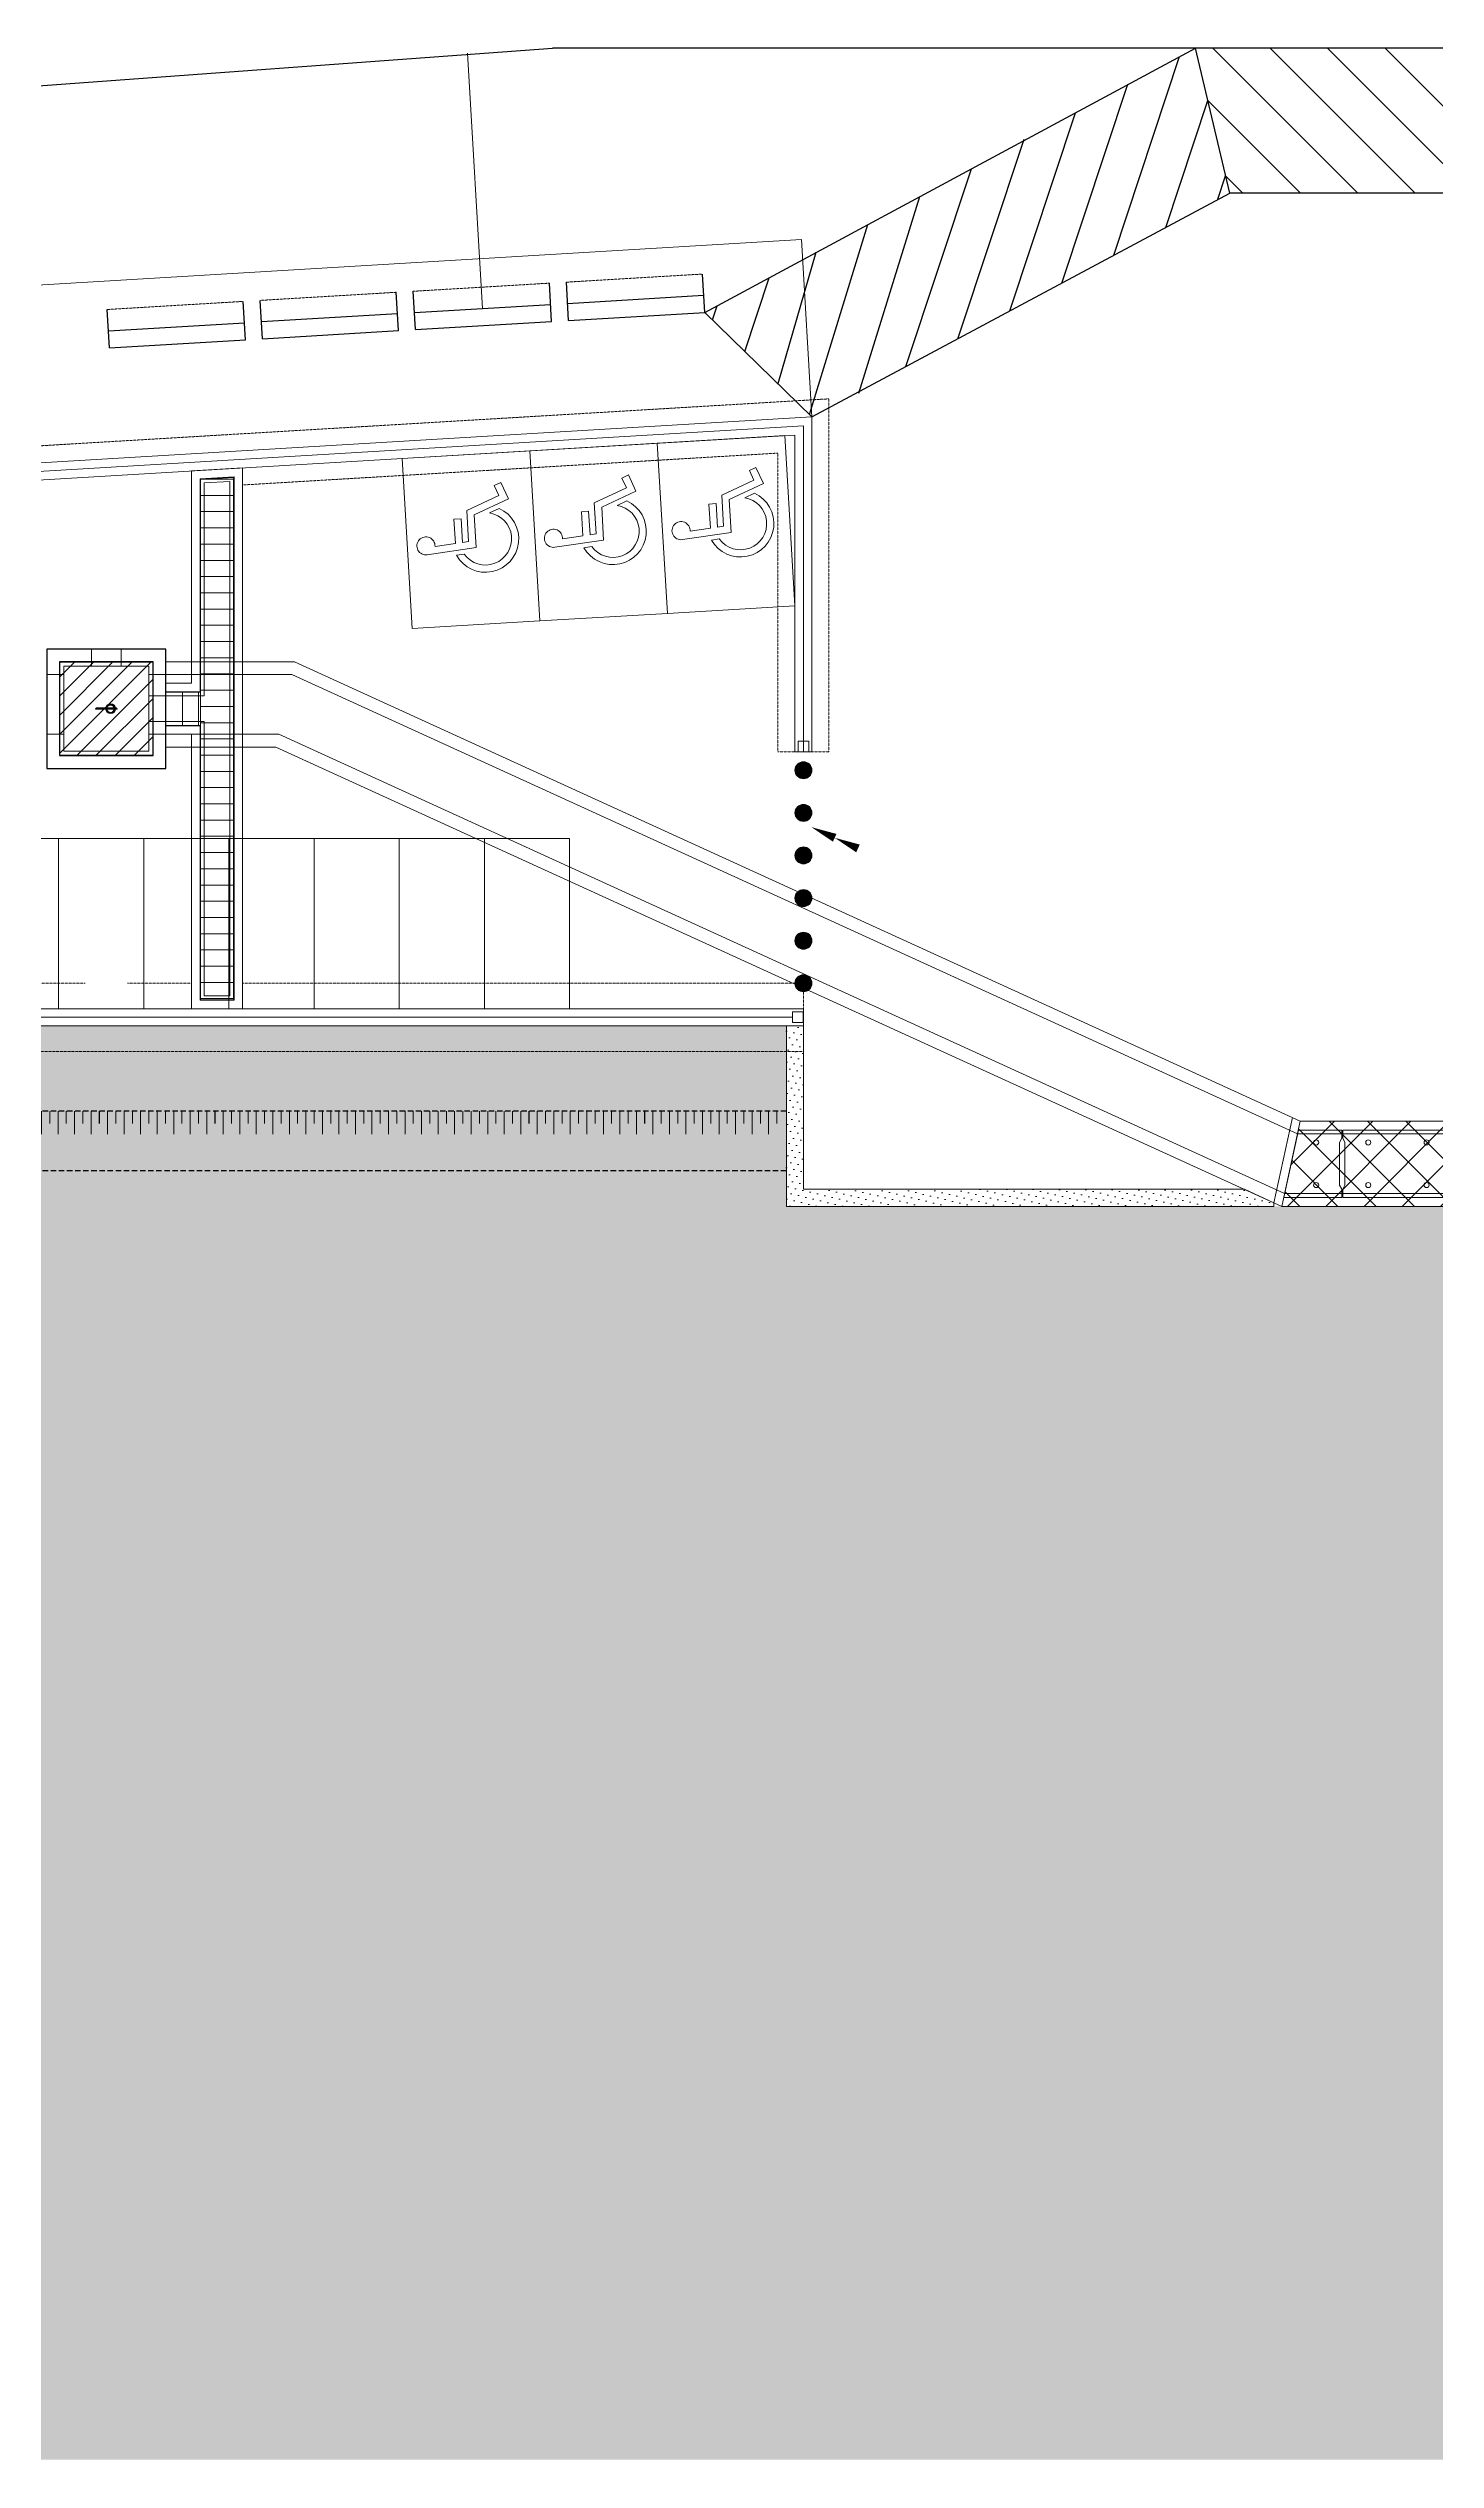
# Model space of a CAD drawing. Header units: millimetres. Extents: x -223101 to 128452, y -22249 to 35606.
# Drawn here: x -89432 to -73142, y -22249 to 6050 of the extents above; entities that cross this region are included whole.
import ezdxf

# ---------------------------------------------------------------- set-up
doc = ezdxf.new("R2010")
doc.units = ezdxf.units.MM
for name, pattern in [('DASHDOT', [1, 0.5, -0.25, 0, -0.25]), ('DASHED', [19.049999999999997, 12.7, -6.349999999999999]), ('DASHED2', [0.375, 0.25, -0.125])]:
    doc.linetypes.add(name, pattern=pattern)
doc.layers.get('Defpoints').update_dxf_attribs({"color": 6})
for name, color, linetype in [('0-MEP VIA HE', 4, 'Continuous'), ('00-Mepduong', 21, 'Continuous'), ('4', 4, 'DASHED'), ('8', 8, 'Continuous'), ('Layer1', 113, 'Continuous')]:
    doc.layers.add(name, color=color, linetype=linetype)
for name, color, linetype, lineweight in [('1', 1, 'Continuous', 18), ('1.Fence Wall', 2, 'Continuous', 15), ('3', 3, 'DASHDOT', 13), ('3.Curb', 6, 'Continuous', 15), ('7', 7, 'Continuous', 15), ('ANGLE', 6, 'Continuous', 9), ('ARC_DIM 250', 255, 'Continuous', 5), ('ARC_HATCH', 8, 'Continuous', 0), ('BOLLARD', 221, 'Continuous', 5), ('Foundation', 3, 'DASHED2', 9), ('hatch', 8, 'Continuous', 9), ('L1-DRAINAGE-LONG_DITCH', 12, 'Continuous', 9), ('TAN CANG-profile- REVISE1$0$8', 17, 'Continuous', 0), ('Trench', 30, 'Continuous', 15), ('trench cover', 74, 'Continuous', 0)]:
    doc.layers.add(name, color=color, linetype=linetype, lineweight=lineweight)
doc.layers.add('ARC-PAKING-AR', color=9, linetype='Continuous', lineweight=0, true_color=0x808080)
doc.styles.add('Metro-Text', font='arial.ttf')
doc.dimstyles.new('A3-250', dxfattribs={"dimscale": 0.25, "dimtxt": 1.6, "dimasz": 1.2, "dimexe": 0.5, "dimexo": 1, "dimgap": 0.5, "dimtad": 3, "dimdec": 0, "dimlfac": 1000, "dimdsep": 46, "dimtxsty": 'Metro-Text', "dimcen": 0, "dimclrd": 256, "dimclre": 256, "dimclrt": 2, "dimazin": 0, "dimtfac": 1, "dimtdec": 0, "dimtix": 1, "dimtmove": 2, "dimatfit": 3, "dimfxl": 6, "dimtfill": 1, "dimtfillclr": 11, "dimtolj": 1, "dimlwd": -1, "dimlwe": -1, "dimarcsym": 2})

# ---------------------------------------------------------------- blocks, each defined once
blk = doc.blocks.new('A$C0FC06FC7')
for p, q in [((983.3851591378625, 1690.137638702552), (815.1740707966674, 3614.509923201083)), ((1125.425375327206, 3293.325162950467), (1195.55609437378, 2492.087426296464)), ((756.3563808493491, 2170.667853023886), (729.5181748617615, 2477.702902098215)), ((2142.074701869598, 2492.087426296464), (1195.55609437378, 2492.087426296464)), ((1220.176711356937, 2210.798888226534), (1241.128520776721, 1971.42617683069)), ((2142.074701869598, 2210.798888226534), (1220.176711356937, 2210.798888226534)), ((2457.89475019995, 1971.42617683069), (1241.128520776721, 1971.42617683069)), ((2142.074701869598, 2210.798888226534), (2142.074701869598, 2492.087426296464)), ((2971.183033571317, 679.6829128209793), (2457.89475019995, 1971.42617683069)), ((2266.985708642489, 1690.137638702552), (983.3851591378625, 1690.137638702552)), ((2813.648920475709, 314.4029016760469), (2266.985708642489, 1690.137638702552)), ((2460.110276266671, 695.0653822780878), (2305.938593605271, 1083.054430542077)), ((3466.865685796103, 573.9657122679346), (2813.648920475709, 314.4029016760469)), ((3362.992736771441, 835.3727743882046), (2971.183033571317, 679.6829128209793)), ((3466.865685796103, 573.9657122679346), (3362.992736771441, 835.3727743882046))]:
    blk.add_line(p, q)
for centre, radius, start, end in [((1168.526288673485, 3645.39627497227), 354.699530072429, 263.0201249035503, 184.9955775546926), ((1305.825607820618, 1305.832760517049), 1305.913429766081, 116.1872388435257, 332.1153117835303), ((1305.825607820618, 1305.832760517049), 1024.624891668825, 122.4296591420526, 347.4422065025104)]:
    blk.add_arc(centre, radius, start, end)
blk = doc.blocks.new('pk')
at = {"layer": 'ARC-PAKING-AR'}
for points in [[(-157.5120392425451, -9.744749244186096), (-158.5120392295066, -9.744579146732576), (-158.5116990306415, -7.74457917525433), (-157.5116990457755, -7.744749273289926)], [(-156.5120392588433, -9.744920927099884), (-157.5120392430108, -9.744750827085227), (-157.511699045077, -7.744750856305473), (-156.5116990592796, -7.744920955505222)], [(-155.5120392735116, -9.745092609082349), (-156.5120392586105, -9.744922509766184), (-156.5116990590468, -7.744922537589446), (-155.5116990755778, -7.745092637022026)], [(-154.5120392874815, -9.745264290249906), (-155.512039273046, -9.745094191399403), (-155.5116990746465, -7.745094220153987), (-154.5116990907118, -7.745264319353737)], [(-153.5120393016841, -9.745435971650295), (-154.5120392884128, -9.745265873498283), (-154.5116990897804, -7.745265900972299), (-153.5116991053801, -7.745436000288464)], [(-152.5120393175166, -9.74560765339993), (-153.5120393028483, -9.745437555015087), (-153.5116991046816, -7.745437583653256), (-152.5116991191171, -7.745607680873945)], [(-151.5120393319521, -9.745779335382394), (-152.5120393175166, -9.74560923606623), (-152.5116991186514, -7.745609264122322), (-151.5116991335526, -7.745779363089241)]]:
    blk.add_lwpolyline(points, close=True, dxfattribs=at)
blk = doc.blocks.new('trench thủ đức')
at = {"layer": '8'}
h = blk.add_hatch(dxfattribs=at)
h.set_pattern_fill('ANSI31', color=256, scale=50, angle=-61.0604510000087)
h.set_pattern_definition([(45.00000000000001, (102882.2054855824, -3571.675941236317), (-112.2532015133644, 112.2532015133644), [])])
edge = h.paths.add_edge_path()
edge.add_line((-544.8224966526031, -1155.010095544159), (545.1775033974347, -1155.010095544653))
edge.add_line((545.1775016784668, -1155.010096617043), (545.1775016779736, -2245.010096667081))
edge.add_line((545.1775023937225, -2245.010095782578), (-544.8224976563154, -2245.010095782085))
edge.add_line((-544.8224966526031, -2245.010096080601), (-544.82249665211, -1155.010096030563))
h = blk.add_hatch(color=256, dxfattribs=at)
h.dxf.hatch_style = 1
edge = h.paths.add_edge_path()
edge.add_arc((-119.8224954605103, -1700.010095961392), 5.999999999999995, 0, 360)
h = blk.add_hatch(color=256, dxfattribs=at)
h.dxf.hatch_style = 1
edge = h.paths.add_edge_path()
edge.add_arc((-19.82249760627747, -1700.010095842183), 5.999999999999995, 0, 360)
h = blk.add_hatch(color=256, dxfattribs=at)
h.dxf.hatch_style = 1
edge = h.paths.add_edge_path()
edge.add_arc((50.17750334739685, -1700.010096020997), 56.99999999999996, 0, 360)
edge = h.paths.add_edge_path(flags=17)
edge.add_arc((50.17750334739685, -1700.010096020997), 42.99999999999999, 0, 360)
h = blk.add_hatch(color=256, dxfattribs=at)
h.dxf.hatch_style = 1
edge = h.paths.add_edge_path()
edge.add_arc((20.17750191688538, -1700.010096617043), 5.999999999999995, 0, 360)
h = blk.add_hatch(color=256, dxfattribs=at)
h.dxf.hatch_style = 1
edge = h.paths.add_edge_path()
edge.add_arc((20.17750191688538, -1700.010096617043), 5.999999999999995, 0, 360)
h = blk.add_hatch(color=256, dxfattribs=at)
h.dxf.hatch_style = 1
edge = h.paths.add_edge_path()
edge.add_arc((120.1775043010712, -1700.010096020997), 5.999999999999995, 0, 360)
at = {"layer": '1'}
for centre, radius in [((-119.8224954605103, -1700.010095961392), 5.999999999999995), ((-19.82249760627747, -1700.010095842183), 5.999999999999995), ((50.17750334739685, -1700.010096020997), 56.99999999999996), ((50.17750334739685, -1700.010096020997), 49.99999999999999), ((50.17750334739685, -1700.010096020997), 42.99999999999999), ((20.17750191688538, -1700.010096617043), 5.999999999999995), ((20.17750191688538, -1700.010096617043), 5.999999999999995), ((120.1775043010712, -1700.010096020997), 5.999999999999995)]:
    blk.add_circle(centre, radius, dxfattribs=at)
at = {"layer": '3'}
for p, q in [((-19.8224983215332, -1694.010096438229), (20.17750287055969, -1694.010095901787)), ((-19.82249808311462, -1706.010095901787), (20.17750239372253, -1706.010096199811))]:
    blk.add_line(p, q, dxfattribs=at)
at = {"layer": '7'}
for p, q in [((-174.822497844696, -1000.010095722973), (-174.8224971294403, -1200.010095603764)), ((175.1775035858154, -1200.010095722973), (175.1775033473969, -1000.010095961392)), ((-699.8224980831146, -1300.010095961392), (-499.8224971294403, -1300.010096080601)), ((699.8511435985565, -1300.010095305741), (499.8511438369751, -1300.010095603764)), ((699.8511447906494, -1300.010095126927), (500.1775033473969, -1300.01009542495)), ((500.1775028705597, -1550.010442681611), (700.177503824234, -1550.010442622006)), ((500.1775028705597, -1850.010441787541), (700.1775040626526, -1850.010342784226)), ((-699.8224976062775, -2000.020377464592), (-499.8224980831146, -2000.020378418267)), ((699.8511464595795, -2000.020376987755), (499.8511445522308, -2000.020376808941))]:
    blk.add_line(p, q, dxfattribs=at)
blk.add_lwpolyline([(-499.8224968910217, -2200.01009542495), (500.1775019168854, -2200.010096020997), (500.1775031089783, -1200.010095961392), (-499.8224976062775, -1200.010096259415)], close=True, dxfattribs=at)
at = {"layer": '8', "ltscale": 10}
for p, q in [((-19.8224983215332, -1694.010096438229), (-119.8224971294403, -1694.010096378624)), ((120.1775045394897, -1694.010096080601), (20.17750287055969, -1694.010095901787)), ((-19.82249808311462, -1706.010095901787), (-119.8224971294403, -1706.010095961392)), ((120.1775019168854, -1706.010095842183), (20.17750239372253, -1706.010096199811))]:
    blk.add_line(p, q, dxfattribs=at)
at = {"layer": 'L1-DRAINAGE-LONG_DITCH', "ltscale": 2}
for p, q in [((13923.76101899147, -6497.265361852944), (13706.32594799995, -7497.268715687096)), ((14016.85761594772, -6539.760900385678), (13799.42259645462, -7539.764015622437))]:
    blk.add_line(p, q, dxfattribs=at)
for points in [[(700.1775033473969, -1149.821194715798), (2208.863841772079, -1149.799582369626), (14016.8576157093, -6539.760900504887)], [(13984.24227762222, -6689.761368222535), (2176.248503923416, -1299.800049670041), (700.1775031089783, -1299.821194477379)], [(13832.03736281395, -7389.763548739254), (2024.043586969376, -1999.802229650319), (700.1775028705597, -1999.821194954216)], [(13799.42202162743, -7539.764015503228), (1991.428249359131, -2149.802697427571), (700.1775028705597, -2149.821194775403)], [(15799.85976624489, -6689.735358841717), (13984.24227666855, -6689.761368222535)], [(15799.86979365349, -7389.735358543694), (13832.03735971451, -7389.763548322022)]]:
    blk.add_lwpolyline(points, dxfattribs=at)
at = {"layer": 'L1-DRAINAGE-LONG_DITCH', "ltscale": 0.011, "flags": 128}
blk.add_lwpolyline([(14016.8576157093, -6539.760900504887), (15799.85761857033, -6539.735358662903), (15799.87194395065, -7539.735358603299), (13799.42259693146, -7539.764015741646)], dxfattribs=at)
at = {"layer": 'Layer1'}
for points in [[(-699.822496175766, -2400.010095901787), (700.1775028705597, -2400.010095961392), (700.1775031089783, -1000.010095544159), (-699.8224959373474, -1000.010096020997)], [(-549.822496175766, -2250.010096020997), (550.1775028705597, -2250.010096020997), (550.1775033473969, -1150.010096020997), (-549.8224980831146, -1150.010096438229)]]:
    blk.add_lwpolyline(points, close=True, dxfattribs=at)
at = {"layer": 'trench cover'}
blk.add_line((13994.0268805027, -6644.761227734387), (13822.25275969505, -7434.763688631356), dxfattribs=at)
for points in [[(-544.8224966526031, -2245.010096080601), (545.1775023937225, -2245.010095782578), (545.1775016784668, -1155.010096617043), (-544.8224966526031, -1155.010095544159)], [(14514.85912036896, -6644.753766484559), (14514.8604824543, -6739.753766544163), (14539.86119937897, -6789.753408499062), (14539.86836314201, -7289.753408558667), (14514.8690764904, -7339.753766126931), (14514.87043738365, -7434.753766484559), (15799.87043738365, -7434.735358841717), (15799.86907792091, -7339.735358662903), (15774.86836123466, -7289.735716588795), (15774.86119699478, -6789.735716886818), (15799.8604824543, -6739.735358722508), (15799.8591234684, -6644.735358722508)]]:
    blk.add_lwpolyline(points, close=True, dxfattribs=at)
blk.add_lwpolyline([(13994.0268805027, -6644.761227734387), (14503.13416266441, -6644.753934212029), (14503.13552308083, -6739.753934748471), (14478.13623905182, -6789.754292853177), (14478.14340138435, -7289.754292793572), (14503.1441180706, -7339.753934331238), (14503.14548039436, -7434.753934688866), (13822.25275969505, -7434.763688631356)], dxfattribs=at)
for centre in [(14203.13623833656, -6789.75823212415), (14814.86119675636, -6789.749469049275), (15499.86119794846, -6789.739655859768), (14203.14340043068, -7289.758232362568), (14814.86835980415, -7289.749468930066), (15499.86836028099, -7289.739655978978)]:
    blk.add_circle(centre, 29.99999999999993, dxfattribs=at)
blk = doc.blocks.new('bollard H')
at = {"layer": 'BOLLARD'}
h = blk.add_hatch(color=256, dxfattribs=at)
h.dxf.hatch_style = 1
h.set_gradient(color1=(128, 128, 128), tint=1, name='SPHERICAL')
edge = h.paths.add_edge_path()
edge.add_arc((0, 0), 0.09999999999999998, -7.830578339736268, 352.1694216602637)
blk.add_circle((1.164153218269348e-10, 0), 0.09999999999999998, dxfattribs=at)
blk = doc.blocks.new('*U13')
at = {"layer": 'BOLLARD', "xscale": 1000, "yscale": 1000, "zscale": 1000, "rotation": 7.830578339736208}
blk.add_blockref('bollard H', (0, 0), dxfattribs=at)
blk = doc.blocks.new('*U14')
at = {"layer": 'BOLLARD'}
for p in [(-340.6107699488219, 2476.688172417931), (-272.4886159590575, 1981.350537934345), (-204.3664619692932, 1486.012903450759), (-136.2443079795288, 990.6752689671724), (-68.12215398976439, 495.3376344835862), (0, 0)]:
    blk.add_blockref('*U13', p, dxfattribs=at)
blk = doc.blocks.new('*D26')
at = {"layer": 'ARC_DIM 250', "transparency": 16777216}
for p, q in [((-84511.25078876781, 5990.284728447319), (-84333.03902846087, 2996.183706625455)), ((-84511.01905517932, 5990.599052394268), (-84511.14383434372, 5990.591625418901)), ((-84332.77164539044, 2995.899090580053), (-84332.89642455483, 2995.891663604687))]:
    blk.add_line(p, q, dxfattribs=at)
for points in [[(-84511.20087710177, 5990.287699237482), (-84511.30070043384, 5990.281757657156), (-84511.26861350879, 5990.584198443494)], [(-84332.98911679484, 2996.186677415618), (-84333.08894012691, 2996.180735835292), (-84333.0212037199, 2995.884236629279)]]:
    blk.add_solid(points, dxfattribs=at)
at = {"layer": 'Defpoints', "color": 0, "transparency": 16777216}
for p in [(-84511.26861350947, 5990.584198443453), (-84333.0212037206, 2995.884236629237), (-84333.0212037199, 2995.884236629279)]:
    blk.add_point(p, dxfattribs=at)
at = {"layer": 'ARC_DIM 250', "color": 2, "transparency": 16777216, "insert": (-84421.81612487706, 4493.253787059315), "char_height": 0.4, "attachment_point": 5, "rotation": 273.40628093510196, "style": 'Metro-Text', "bg_fill": 3, "box_fill_scale": 1.1, "bg_fill_color": 256, "bg_fill_true_color": 13158600, "bg_fill_transparency": 0}
blk.add_mtext('\\A1;3000000', dxfattribs=at)
blk = doc.blocks.new('*U19')
at = {"layer": '1', "flags": 128}
for points in [[(0.1972853749381139, 4.880044351686375e-05), (0.1974214222710572, -0.2707675525896301)], [(0.2944278680043632, 9.760128839655935e-05), (0.2945010471179783, -0.1455720482350103)], [(0.100142881703016, -9.56458384715475e-11), (0.1002160602401598, -0.1456696495384672)]]:
    blk.add_lwpolyline(points, dxfattribs=at)
blk = doc.blocks.new('*D23')
at = {"layer": 'ARC_DIM 250', "transparency": 16777216}
for p, q in [((-80590.09067321423, 3804.352772663089), (-105732.6650843407, 2307.842664886828)), ((-80465.94484307813, 1723.652058194257), (-80589.79863019346, 3804.495376569134)), ((-105609.1181941969, 227.1063009360623), (-105732.9719813123, 2307.949619310929))]:
    blk.add_line(p, q, dxfattribs=at)
for points in [[(-80590.09364400439, 3804.402684329118), (-80590.08770242408, 3804.302860997061), (-80589.79120321805, 3804.370597404061)], [(-105732.6680551308, 2307.892576552857), (-105732.6621135505, 2307.7927532208), (-105732.9645543369, 2307.824840145856)]]:
    blk.add_solid(points, dxfattribs=at)
at = {"layer": 'Defpoints', "color": 0, "transparency": 16777216}
for p in [(-105732.9645543369, 2307.824840145856), (-80465.92998912733, 1723.402499864111), (-105609.1033402461, 226.8567426059162)]:
    blk.add_point(p, dxfattribs=at)
at = {"layer": 'ARC_DIM 250', "color": 2, "transparency": 16777216, "insert": (-93161.39744019453, 3056.426366327606), "char_height": 0.4, "attachment_point": 5, "rotation": 3.4062809338920625, "style": 'Metro-Text', "bg_fill": 3, "box_fill_scale": 1.1, "bg_fill_color": 256, "bg_fill_true_color": 13158600, "bg_fill_transparency": 0}
blk.add_mtext('\\A1;25187672', dxfattribs=at)

msp = doc.modelspace()

# ---------------------------------------------------------------- hatches: boundary and pattern name
at = {"layer": 'ARC_HATCH'}
h = msp.add_hatch(dxfattribs=at)
h.set_pattern_fill('DOTS', color=256, scale=49.99999999999998, angle=-11.08186863991495)
h.set_pattern_definition([(49.97858236009374, (-68749.99999927927, -5000.000000030966), (-35.26370510698399, 81.43684291140998), [0, -79.37499999999999])])
h.paths.add_polyline_path([(-80765.92998650565, -5421.792817156296), (-80565.92998902651, -5421.792817258043), (-80565.92998951476, -7340.394746230799), (-75388.64707794308, -7340.394747155951), (-75043.5955276097, -7497.899447746458), (-75043.5955277629, -7540.394747526036), (-80765.92998960183, -7540.394746220089)])
at = {"layer": 'hatch'}
h = msp.add_hatch(dxfattribs=at)
h.set_pattern_fill('ANSI31', color=256, scale=59.99999999999999, angle=163.9395490099724)
h.set_pattern_definition([(270.0000000099811, (-94333.71243669337, -68531.8292047315), (190.5000000000001, 3.318578478683776e-08), [])])
h.paths.add_polyline_path([(-87644.79221939889, -1505.639445679495), (-87644.79216671723, -1895.639444939326), (-88029.7439456525, -1895.642244691146), (-88029.74399791716, -1505.642245200579)])
at = {"layer": 'TAN CANG-profile- REVISE1$0$8'}
h = msp.add_hatch(dxfattribs=at)
h.set_pattern_fill('GRASS', color=256, scale=69.99999999999996, angle=-61.06045100000868)
h.set_pattern_definition([(90, (-68749.99999894237, 249297.8143142943), (-1257.2358568, 1257.235856799999), [333.3749999999998, -2181.096713599999]), (45, (-68749.99999894237, 249297.8143142943), (-1257.235856949681, 1257.235856949681), [333.3749999999997, -1444.624999999998]), (135, (-68749.99999894237, 249297.8143142943), (-1257.235856949681, -1257.235856949681), [333.3749999999999, -1444.624999999999])])
h.paths.add_polyline_path([(9582.210082958336, -9609.04084289237), (9581.942400260246, -8049.891025039833), (9581.942399949417, -8048.910782068269), (9582.210082532023, -9608.060599711956)], flags=16)
edge = h.paths.add_edge_path(flags=16)
edge.add_arc((-62772.1654053455, -13395.44649859029), 457.7904711896107, 35.00000001340073, 144.9999999770538)
edge.add_arc((-63522.16540557554, -13395.44649855723), 457.7904709457905, 35.00000000198852, 144.9999999770538)
edge.add_arc((-64272.16540525097, -13395.44649903476), 457.7904710195357, 35.00000008892122, 144.9999999380741)
edge.add_arc((-65022.16540530801, -13395.44649931462), 457.7904714703035, 35.00000006827929, 144.9999999188712)
edge.add_arc((-65772.16540548031, -13395.44649938587), 457.790471251065, 35.00000008584463, 144.9999998990944)
edge.add_arc((-66522.16540555947, -13395.44649913313), 457.7904714457218, 35.00000003930171, 144.9999999252722)
edge.add_arc((-67272.16540562513, -13395.44649791927), 457.7904704335684, 34.99999995018653, 145.0000000090587)
edge.add_arc((-68022.16540505632, -13395.44649785315), 457.79047045815, 34.99999997916411, 145.000000087592)
edge.add_arc((-68772.16540524235, -13395.4464988854), 457.7904709826631, 35.00000004545487, 144.9999999252722)
edge.add_arc((-69522.16540520603, -13395.44649884128), 457.7904710072448, 35.00000007443242, 144.9999999444751)
edge.add_arc((-70272.16540484584, -13395.44649889041), 457.790470994954, 35.00000005994366, 144.9999999578509)
edge.add_arc((-71022.16540520487, -13395.44649960962), 457.7904717387055, 35.00000010866906, 144.9999998670895)
edge.add_arc((-71772.16540524841, -13395.44649892859), 457.7904710072448, 35.00000007443242, 144.9999999706528)
edge.add_arc((-71831.58522182063, -13583.56387859432), 550.197256988907, 125.0000001812105, 234.9999997965789)
edge.add_arc((-71884.58757880807, -14409.25908536569), 457.7904706896794, 124.9999999760875, 235.0000000291224)
edge.add_arc((-71884.58757778665, -15159.25908528536), 457.7904710195357, 125.0000000889212, 234.9999999380741)
edge.add_arc((-71884.58757842111, -15909.25908516685), 457.7904708300258, 125.0000000035268, 235.0000000291224)
edge.add_arc((-71848.23352927773, -16453.08503373375), 343.3110355949394, 150.5438045187122, 260.5438042389884)
edge.add_arc((-71529.63730605121, -16529.15315887122), 457.7904710072448, 215.0000000744324, 324.9999999054954)
edge.add_arc((-70779.63730652689, -16529.15315861336), 457.7904712756468, 215.0000001148222, 324.9999998990943)
edge.add_arc((-70029.63730635436, -16529.15315854212), 457.7904717018329, 215.0000000652026, 324.9999998734905)
edge.add_arc((-69279.63730640418, -16529.15315954736), 457.7904707388428, 215.0000000340426, 325.0000000096326)
edge.add_arc((-68529.63730634691, -16529.15315926739), 457.7904709703722, 215.000000030966, 324.9999999706528)
edge.add_arc((-67779.63730611687, -16529.15315930045), 457.7904709580814, 215.0000000164773, 324.9999999834548)
edge.add_arc((-67029.63730615319, -16529.15315934457), 457.7904709457905, 215.0000000019885, 324.9999999770538)
edge.add_arc((-66279.63730615366, -16529.1531589604), 457.7904712264833, 215.0000000568671, 324.9999999316731)
edge.add_arc((-65529.63730598113, -16529.15315888915), 457.7904712264833, 215.0000000568671, 324.9999998990943)
edge.add_arc((-64779.63730634155, -16529.15315884002), 457.7904712633559, 215.0000001003334, 324.9999999188711)
edge.add_arc((-64029.63730643515, -16529.15315877972), 457.7904712633559, 215.0000001003334, 324.9999999252722)
edge.add_arc((-63279.6373058235, -16529.15315901046), 457.7904714211401, 215.0000000103241, 324.9999999252722)
edge.add_arc((-62529.63730624143, -16529.15315885691), 457.7904710441174, 215.0000001178988, 324.9999999642519)
edge.add_arc((-61779.63730583817, -16529.15315920301), 457.7904709334996, 214.9999999874997, 324.999999950876)
edge.add_arc((-61093.98608679662, -16517.80673279532), 414.1722791135836, 221.4050185510077, 331.4050184445036)
edge.add_arc((-60992.91034038679, -16341.03577941621), 457.7904712264833, -54.99999994313293, 54.99999992527216)
edge.add_arc((-60992.91033981007, -15591.0357794303), 457.7904708300258, -54.9999999964732, 55.00000000294467)
edge.add_arc((-60992.91033906012, -14841.03577975731), 457.7904700862743, -55.0000000451986, 55.00000014577462)
edge.add_arc((-60992.91034084477, -14091.03577944264), 457.7904712019016, -54.9999999721105, 54.99999989938134)
edge.add_arc((-61017.91796177637, -13482.86104993371), 370.237551837182, -39.03519298349944, 70.96480698315466)
edge.add_arc((-61272.16540547565, -13395.44649857422), 457.7904709457905, 35.00000000198852, 144.9999999572771)
edge.add_arc((-62022.16540511523, -13395.44649862335), 457.7904709703722, 35.00000003096607, 144.9999999706528)
h.paths.add_polyline_path([(-181033.7198728618, -405.941416385991), (-180973.357038818, 826.1130989528028), (-178576.5578227319, 702.2037810798502), (-178634.3015943487, -458.7800865534809)])
h.paths.add_polyline_path([(-188122.6884418578, 1815.053821559704), (-181768.5935761539, 1815.053821559472), (-181768.5935766328, 38.35645730816759), (-188122.6884419195, 38.35645753913559)])
edge = h.paths.add_edge_path()
edge.add_line((-75471.36204096687, -7540.394745869562), (-80765.92998627992, -7540.394746026432))
edge.add_line((-80765.92998619739, -7540.394745972124), (-80765.92998623534, -5422.783928946941))
edge.add_line((-80765.92998621787, -5422.783928905381), (-170192.0802066734, -5423.72934363957))
edge.add_arc((-170192.0802063557, 2276.270657168236), 7700.000000793348, 215.1057117078572, 269.99999999710894, ccw=False)
edge.add_line((-176491.3916266115, -2151.897772473923), (-193148.1481470057, -2152.136389181833))
edge.add_line((-193148.1481471994, -2152.136389297433), (-193148.1624729036, -1152.136391445267))
edge.add_line((-193148.1624727984, -1152.136391358334), (-177084.5146319671, -1151.936932675686))
edge.add_line((-177084.5146318889, -1151.936932663259), (-177947.4292272661, 494.5548979275627))
edge.add_arc((-182981.9009971317, -2253.16660634923), 5735.492957513391, 28.62489486754856, 76.06601972943278)
edge.add_line((-181600.773067603, 3313.552814281313), (-185151.1616351289, 3319.183227151632))
edge.add_line((-185151.1616352418, 3319.183227136149), (-222508.194253788, 3272.210205121315))
edge.add_line((-222508.1942537065, 3272.2102051088), (-223091.0685439091, -22248.76742857476))
edge.add_line((-223091.0685439535, -22248.76742859068), (128452.3750591107, -22248.76742845707))
edge.add_line((128452.3750592048, -22248.76742839231), (128444.5230327307, 1853.538942233019))
edge.add_line((128444.5230326127, 1853.538942111423), (111536.7317118215, 2137.443747513986))
edge.add_line((111536.7317118136, 2137.443747586105), (91196.55545426894, 2558.080145867192))
edge.add_line((91196.55545426195, 2558.080145818531), (87479.26792757376, 1737.591924699547))
edge.add_line((87479.26792752196, 1737.591924719978), (84075.09496138815, 335.0950153165322))
edge.add_arc((74366.78739249415, 17347.03179942595), 19587.17000996846, -69.18810264442601, -60.28762548354939, ccw=False)
edge.add_arc((75175.99384484801, 15421.59318971646), 17499.99999555816, 276.9454590829592, 290.5751934544281, ccw=False)
edge.add_line((77292.17198540259, -1949.986759258085), (71480.00000059325, -1949.986758336134))
edge.add_line((71480.00000070024, -1949.986758283223), (71480.00000052934, -6107.727300236147))
edge.add_line((71480.00000055518, -6107.727300294326), (73027.48260316276, -5571.76790322602))
edge.add_line((73027.48260309955, -5571.767903238651), (86570.1881371591, -1148.103059926274))
edge.add_line((86570.18813711044, -1148.103059938294), (88400.24383394828, -1148.103059676389))
edge.add_line((88400.24383397202, -1148.103059650399), (88400.2416849715, -998.1030598066282))
edge.add_line((88400.24168504507, -998.1030598510988), (87750.20454261091, -998.0919631748984))
edge.add_line((87750.20454265119, -998.0919631323777), (87750.2045424484, 1001.922362192592))
edge.add_line((87750.20454226469, 1001.922362082405), (89750.2188671258, 1001.922362161742))
edge.add_line((89750.21886706201, 1001.922362238285), (89750.21886756469, -998.079786233895))
edge.add_line((89750.2188676087, -998.0797862863401), (89100.24168461107, -998.0797863060434))
edge.add_line((89100.24168477778, -998.0797862339532), (89100.24383381975, -1148.09303174034))
edge.add_line((89100.24383374851, -1148.093031792552), (97032.05073811451, -1155.343293368933))
edge.add_line((97032.05073813198, -1155.343293369981), (97031.10645178938, -2155.340881677897))
edge.add_line((97031.10645181348, -2155.340881586773), (86730.31385554082, -2148.126983237045))
edge.add_line((86730.3138554456, -2148.126983256778), (70267.5897305751, -7558.827850361704))
edge.add_line((70267.58973062353, -7558.827850395581), (-74768.4694053235, -7540.392139080912))
edge.add_line((-74768.46940539486, -7540.392139159725), (-75471.36204095697, -7540.394745918253))
at = {"layer": 'trench cover'}
h = msp.add_hatch(dxfattribs=at)
h.set_pattern_fill('ANSI37', color=256, scale=99.99999999999999, angle=-61.06045100000868)
h.set_pattern_definition([(45, (-68749.99999927927, -5000.000000030966), (-224.5064030267289, 224.5064030267288), []), (135, (-68749.99999927927, -5000.000000030966), (-224.5064030267289, -224.5064030267288), [])])
h.paths.add_polyline_path([(-74733.06385630893, -6540.391631735256), (-64300.10070286982, -6542.737514216802), (-64300.40457684256, -7542.737417065655), (-74950.49945058406, -7540.394746790524)])

# ---------------------------------------------------------------- linework, layer by layer
at = {"layer": '0-MEP VIA HE', "ltscale": 3}
for p, q in [((-118548.7631332549, 3495.877436012845), (-83513.03529182018, 6050.000001715787)), ((-69329.2670086181, 6050.000001614681), (-83513.03529149608, 6050.000001622539)), ((-81725.34579228482, 2950.741613122635), (-75964.54233395786, 6050.000001345645)), ((-80465.92998874572, 1723.402499666438), (-75561.57786245144, 4350.000001755194)), ((-69524.99069979822, 4350.000001605949), (-75561.57786266005, 4350.000001639826))]:
    msp.add_line(p, q, dxfattribs=at)
at = {"layer": '00-Mepduong'}
for p, q in [((-81725.34579253767, 2950.741614072584), (-81752.08290373103, 3399.94660750241)), ((-85318.9857464257, 2736.844724365277), (-85345.7228577038, 3186.049715977395)), ((-85119.33908252383, 2748.727884724271), (-85146.07619365084, 3197.93287655618)), ((-83522.16576945281, 2843.793169166776), (-83548.9028805088, 3292.99816185527)), ((-83322.51910540008, 2855.676329745445), (-83349.25621651358, 3304.881322538247)), ((-88712.97903662047, 2534.830994901713), (-88739.7161476236, 2984.035985031223)), ((-87115.80572354968, 2629.896279344161), (-87142.54283468996, 3079.101270215004)), ((-86916.15905949671, 2641.77943992283), (-86942.8961704286, 3090.98443090904))]:
    msp.add_line(p, q, dxfattribs=at)
at = {"layer": '00-Mepduong', "flags": 128}
for points in [[(-83334.40226602799, 3055.322992408997), (-81737.22895282798, 3150.388277603895)], [(-86928.04221988528, 2841.426100675366), (-85330.86890695163, 2936.491385859321)], [(-85131.22224269004, 2948.374546553241), (-83534.04892996524, 3043.439831621712)], [(-85119.33908252872, 2748.727882269653), (-83522.16576932895, 2843.793167464435)], [(-83322.51910527621, 2855.676328043221), (-81725.34579234256, 2950.741613226943)], [(-88724.86219687143, 2734.477654912916), (-87127.68888367165, 2829.542940107873)], [(-88712.97903617762, 2534.830990651448), (-87115.80572345282, 2629.896275719861)], [(-86916.15905919124, 2641.779436413897), (-85318.98574625759, 2736.844721597736)]]:
    msp.add_lwpolyline(points, dxfattribs=at)
at = {"layer": '1', "ltscale": 0.1}
msp.add_line((-110189.7726043678, -5321.792824234464), (-80694.65607786702, -5321.792830247083), dxfattribs=at)
at = {"layer": '1', "ltscale": 0.1, "flags": 128}
msp.add_lwpolyline([(-108865.1601943845, 567.6294589124154), (-105612.8973834274, 126.4555391797912), (-80565.92998143157, 1617.275026032003), (-80565.92998960696, -2207.781863601413)], dxfattribs=at)
at = {"layer": '1', "ltscale": 0.1}
for points in [[(-80629.41747225483, -2081.935648804298), (-80502.44250776514, -2081.935648907907), (-80502.44250779052, -2207.781863617711), (-80629.41747228021, -2207.781863513985)], [(-80696.27133496606, -5258.452037760988), (-80569.29637053434, -5258.452037760406), (-80569.29637055949, -5384.298252470093), (-80696.27133499144, -5384.298252470791)]]:
    msp.add_lwpolyline(points, close=True, dxfattribs=at)
at = {"layer": '1.Fence Wall', "flags": 128}
for points in [[(-108878.6022202073, 468.537017551309), (-108851.7181685617, 666.7219002736383), (-105609.1033399798, 226.8567426169175), (-80465.92998880323, 1723.402499770862), (-80465.92998907843, -2207.781863684766), (-80665.92998966028, -2207.781863391632), (-80665.92998944933, 1511.147551548202), (-105616.6914270256, 26.05433552298928), (-108878.602220416, 468.5370174359414)], [(-110189.772604412, -5421.792816704139), (-110189.7726042009, -5221.792816712754), (-80565.92998913967, -5221.792817173176), (-80565.929988969, -5421.792817362351), (-110189.7726043543, -5421.792816808447)]]:
    msp.add_lwpolyline(points, dxfattribs=at)
at = {"layer": '3.Curb', "flags": 128}
msp.add_lwpolyline([(-80765.92998650565, -5421.792817156296), (-80565.92998902651, -5421.792817258043), (-80565.92998951476, -7340.394746230799), (-75388.64707794308, -7340.394747155951), (-75043.5955276097, -7497.899447746458), (-75043.5955277629, -7540.394747526036), (-80765.92998960183, -7540.394746220089)], close=True, dxfattribs=at)
at = {"layer": '4', "ltscale": 5, "flags": 128}
for points in [[(-80765.92998909426, -7123.729347821558), (-170192.0802070318, -7123.729343862855, -0.2732022045487981), (-178423.1725330063, -2263.456110047759), (-179363.892305371, -442.7134409792488)], [(-80765.92998777668, -6423.729347667308), (-170192.0802069885, -6423.729343868094, -0.2729146847252105), (-177805.7175388894, -1933.542471830791), (-178628.4514747314, -341.1588243709994)]]:
    msp.add_lwpolyline(points, format="xyb", dxfattribs=at)
at = {"layer": '8'}
for p, q in [((-76922.38168378093, 3621.201615134836), (-76150.40646413562, 5951.387800214346)), ((-75561.57786233595, 4350.000001546578), (-75964.54233354062, 6050.00000157638)), ((-74058.88474666222, 4350.000001681386), (-75758.88474631764, 6050.000001471257)), ((-73385.36553767405, 4350.000001603388), (-75085.36553744494, 6050.000001601991)), ((-72711.84632832615, 4350.00000186055), (-74411.84632819041, 6050.000001535052)), ((-72038.32711933821, 4350.000001782668), (-73738.32711905136, 6050.000001676846)), ((-77532.30496297416, 3294.548283580574), (-76759.10300650273, 5628.43734235107)), ((-76312.45840396185, 3947.854947035317), (-75819.18655369489, 5436.782598758931)), ((-74732.40395565017, 4350.000001759268), (-75819.18655306904, 5436.782599105034)), ((-78142.2282433036, 2967.89495112549), (-77372.0028209911, 5292.799421213684)), ((-78752.15152249706, 2641.241619571229), (-77976.49609055335, 4982.536426866194)), ((-79362.07480246678, 2314.588287451304), (-78593.04244598967, 4635.891521501821)), ((-75700.67153907579, 4280.133458654745), (-75609.93684024282, 4554.013677266776)), ((-75405.92316484696, 4350.000001721783), (-75609.93684050918, 4554.013677255716)), ((-79913.68826476426, 2000.792675499455), (-79199.88517109014, 4309.415810603532)), ((-80495.42201676185, 1752.721420373651), (-79809.43869883835, 3981.481712759589)), ((-80860.88530095865, 2116.039568132022), (-80415.15211322869, 3655.613560118829)), ((-81255.71497004211, 2493.072052688338), (-80969.34864548722, 3357.46100836969)), ((-81725.34579228482, 2950.741613122635), (-80465.92998880323, 1723.402499770862)), ((-81634.97423407144, 2862.671773293288), (-81579.86845786462, 3029.007058785646))]:
    msp.add_line(p, q, dxfattribs=at)
at = {"layer": 'ARC-PAKING-AR'}
for points in [[(-82163.2799701743, -581.515765223885), (-80665.9299894647, -492.3920607110485), (-80784.76159533078, 1504.074580454617), (-82282.11157594726, 1414.950876265764)], [(-85157.94928617717, -760.2773059752071), (-83660.59930552554, -671.1536013580626), (-83779.43091133388, 1325.313039703295), (-85276.78089189262, 1236.189335410134)], [(-83660.6146278918, -670.8965353742242), (-82163.26464765717, -581.7728309878148), (-82282.09625325713, 1414.693810188794), (-83779.44623402401, 1325.570105780382)]]:
    msp.add_lwpolyline(points, close=True, dxfattribs=at)
at = {"layer": 'ARC_DIM 250'}
for points in [[(-80177.97421527619, -3170.033737241291), (-80219.49934121629, -3261.004413646646), (-80471.64880701166, -3090.943698191317)], [(-79905.0621863486, -3294.609114540624), (-79946.58731202257, -3385.57979093492), (-80198.73677802656, -3215.519075594959)]]:
    msp.add_solid(points, dxfattribs=at)
at = {"layer": 'Foundation', "ltscale": 5}
for points in [[(-83349.25621651358, 3304.881322538247), (-81752.08290378877, 3399.946607606718)], [(-86942.8961704286, 3090.98443090904), (-85345.7228577038, 3186.049715977395)], [(-85146.07619365084, 3197.93287655618), (-83548.9028805088, 3292.99816185527)], [(-88739.7161476236, 2984.035985031223), (-87142.54283468996, 3079.101270215004)], [(-89671.89474623802, 774.7499431262258), (-105624.263095081, -174.7502986270702), (-108905.4862720039, 270.3521346093039), (-108824.8341169738, 864.9067831002758), (-105601.5316719821, 427.6613768713432), (-80265.92998871545, 1935.660652641673), (-80265.92998914456, -2207.781863791402), (-80865.92998991802, -2207.781863191747), (-80865.92998932872, 1298.889398792759), (-87149.79323155119, 924.8678406754043)], [(-110189.77260465, -4921.792148450448), (-88999.92147587019, -4921.79281715292)], [(-87149.79063604737, -4921.792817021487), (-80565.9299889853, -4921.792817139416), (-80565.92998899438, -5721.792816643836), (-110189.772604646, -5721.792816101108), (-110189.7726046947, -4921.792816492263)], [(-88499.92147564713, -4921.792817136506), (-87749.79047650413, -4921.792817137321)]]:
    msp.add_lwpolyline(points, dxfattribs=at)
at = {"layer": 'hatch'}
msp.add_line((-87644.79211763956, -1895.640744301723), (-87644.79226785956, -1505.640745031298), dxfattribs=at)

# ---------------------------------------------------------------- block references
at = {"xscale": 999.9999999999999, "yscale": 999.9999999999999, "zscale": 999.9999999999999, "rotation": 359.971216863707}
for p in [(-89708.06818351673, -6423.72934672772), (-89514.06818364759, -6423.729346779408), (-89320.06818357005, -6423.729346715845), (-89126.06818364316, -6423.729346871842), (-88932.0681836229, -6423.729346703854), (-88738.06818369625, -6423.729346859967), (-88544.06818361871, -6423.729346796288), (-88350.06818348297, -6423.729346837034), (-88156.0681836718, -6423.729346784414), (-87962.06818359403, -6423.729346720735), (-87768.06818366714, -6423.729346876848), (-87574.06818358961, -6423.729346813285), (-87380.06818372023, -6423.72934686509), (-87186.0681836427, -6423.72934680141), (-86992.06818371604, -6423.729346957407), (-86798.06818369601, -6423.729346789536), (-86604.0681835605, -6423.729346830165), (-86410.06818369136, -6423.729346881853), (-86216.06818355585, -6423.729346922599), (-86022.06818374468, -6423.729346869979), (-85828.06818340032, -6423.729346795357), (-85634.0681835314, -6423.729346847045), (-85440.06818339613, -6423.729346887791), (-85246.0681833761, -6423.72934671992), (-85052.06818344921, -6423.729346875916), (-84858.06818337145, -6423.729346812237), (-84664.06818344456, -6423.72934696835), (-84470.06818342477, -6423.729346800363), (-84276.06818355538, -6423.729346852168), (-84082.06818342011, -6423.729346892796), (-83888.0681836087, -6423.729346840177), (-83694.06818347343, -6423.729346880922), (-83500.06818339543, -6423.729346817243), (-83306.06818346877, -6423.729346973356), (-83112.06818344875, -6423.729346805485), (-82918.06818352186, -6423.729346961481), (-82724.06818344432, -6423.729346897919), (-82530.06818351743, -6423.729347053915), (-82336.06818349741, -6423.729346885928), (-82142.06818336213, -6423.729346926673), (-81948.06818349299, -6423.729346978362), (-81754.06818341522, -6423.729346914683), (-81560.06818354607, -6423.729346966487), (-81366.06818341056, -6423.729347007233), (-81172.06818354165, -6423.729347059038)]:
    msp.add_blockref('*U19', p, dxfattribs=at)
at = {"layer": 'ARC-PAKING-AR'}
for name, p, xscale, yscale, zscale, rotation in [('pk', (68200.00156990357, 4550.000387041946), 1000, 1000, 1000, 0.009836788504191105), ('A$C0FC06FC7', (-80890.19768109417, 103.8454490263248), 0.2999999999999998, 0.2999999999999998, 0.2999999999999998, 93.40628091054762), ('A$C0FC06FC7', (-83884.86699688819, -74.91609160974622), 0.2999999999999998, 0.2999999999999998, 0.2999999999999998, 93.40628091054762), ('A$C0FC06FC7', (-82387.53233881143, 14.46467887575272), 0.2999999999999998, 0.2999999999999998, 0.2999999999999998, 93.40628091054762)]:
    msp.add_blockref(name, p, dxfattribs=dict(at, xscale=xscale, yscale=yscale, zscale=zscale, rotation=rotation))
at = {"layer": 'BOLLARD', "extrusion": (-2.968648918251693e-30, -1.170811141289591e-41, -1), "zscale": -1, "rotation": 172.1694216610755}
msp.add_blockref('*U14', (80565.92998893431, -2422.781860057381), dxfattribs=at)
at = {"layer": 'L1-DRAINAGE-LONG_DITCH'}
msp.add_blockref('trench thủ đức', (-88749.9214753412, -0.6307311586569995), dxfattribs=at)

# ---------------------------------------------------------------- next in the draw order: dimensions: what is measured, and where the dimension line sits
at = {"layer": 'ARC_DIM 250'}
dim = msp.add_aligned_dim(p1=(-84511.26861350948, 5990.584198443452), p2=(-84333.0212037206, 2995.884236629237), distance=6.997336943794044e-10, dimstyle='A3-250', dxfattribs=at)
dim.commit()
dim.dimension.update_dxf_attribs({"geometry": '*D26', "text_midpoint": (-84421.81612487706, 4493.253787059315)})

# ---------------------------------------------------------------- next in the draw order: dimensions: what is measured, and where the dimension line sits
dim = msp.add_aligned_dim(p1=(-80465.92998912733, 1723.402499864111), p2=(-105609.1033402461, 226.8567426059162), distance=-2084.6510075633864, dimstyle='A3-250', dxfattribs=at)
dim.commit()
dim.dimension.update_dxf_attribs({"geometry": '*D23', "text_midpoint": (-93161.39744019453, 3056.426366327606)})

# ---------------------------------------------------------------- next in the draw order: hatches: boundary and pattern name
at = {"layer": 'hatch'}
h = msp.add_hatch(dxfattribs=at)
h.set_pattern_fill('ANSI31', color=256, scale=59.99999999999999, angle=253.9395489999913)
h.set_pattern_definition([(1.90833280887811e-14, (-20668.60443246353, -6246.102148842765), (1.4210854715202e-14, 190.5), [])])
h.paths.add_polyline_path([(-87644.79287333146, 990.5731196759734), (-87254.79320171766, 1013.786273606005), (-87254.79054141708, -5116.43252650043), (-87644.7903075976, -5116.43252672418)])

# ---------------------------------------------------------------- next in the draw order: linework, layer by layer
at = {"layer": 'ANGLE', "flags": 128}
msp.add_lwpolyline([(-88049.74397161475, -1505.640953939292), (-87644.7922675932, -1505.640745020239), (-87644.79287333146, 990.5731196759734), (-87254.79320171766, 1013.786273606005), (-87254.79050311458, -5116.432526299497), (-87644.79030753986, -5116.432526828488), (-87644.79211763956, -1895.640744301723), (-88049.74397101358, -1895.640953117632)], dxfattribs=at)
at = {"layer": 'Trench', "flags": 128}
for points in [[(-88049.74397181359, -1400.640904272324), (-87749.79237289063, -1400.640749768005), (-87749.79289213975, 1089.509247476002), (-87149.79332053277, 1125.221796589321), (-87149.7905032622, -5221.432526457822), (-87749.79030849703, -5221.432526713936), (-87749.79211515782, -2000.640749913873), (-88049.74397105712, -2000.640904295957)], [(-88049.74397101218, -1900.640951737878), (-87649.79211710871, -1900.640745573328), (-87649.79030779435, -5121.432527172263), (-87249.79050329246, -5121.432526842575), (-87249.79305926699, 1019.09273584513), (-87649.79300519137, 995.2843560428591), (-87649.79227181908, -1500.640746367164), (-88049.74397178448, -1500.640952551388)]]:
    msp.add_lwpolyline(points, dxfattribs=at)
at = {"layer": 'Trench', "ltscale": 5}
msp.add_lwpolyline([(-88049.74397112441, -1850.641071295016), (-87599.79205089936, -1850.640850374126), (-87599.79030821763, -5071.43252673978), (-87299.7905035027, -5071.432526189368), (-87299.79305478686, 966.0281981076114), (-87599.79285490362, 948.1719225839479), (-87599.79215060093, -1550.640851066099), (-88049.74397130741, -1550.641072128899)], dxfattribs=at)

doc.saveas('drawing.dxf')
